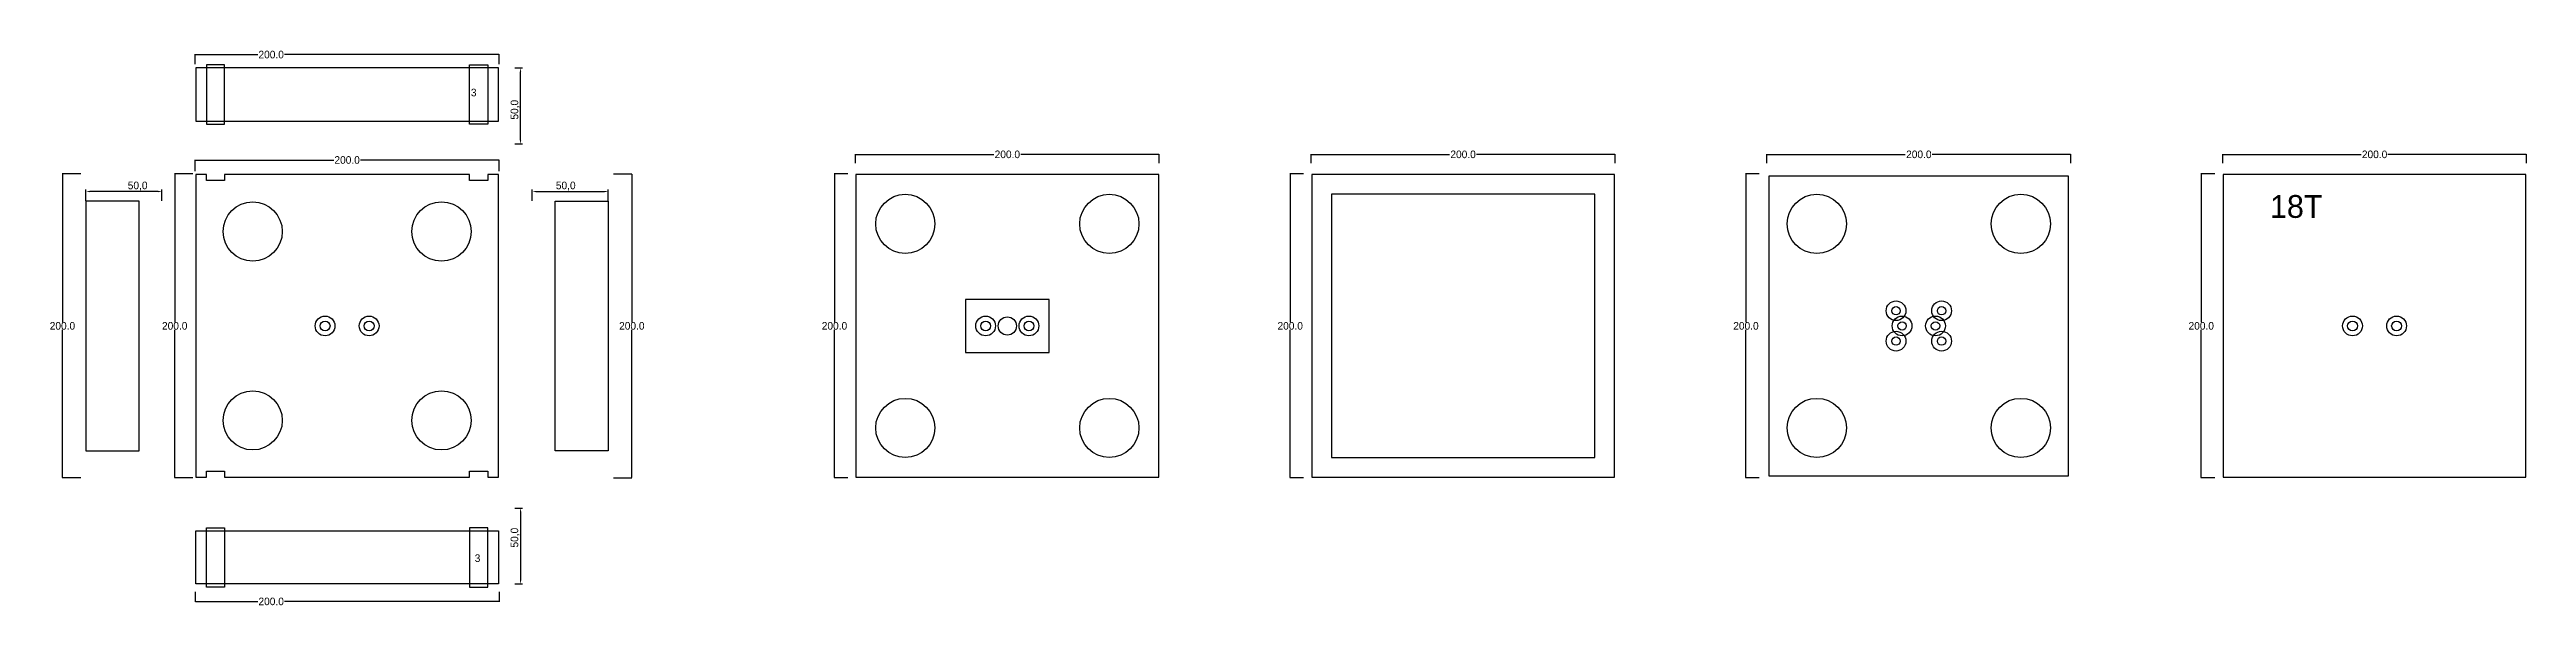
# Model space of a CAD drawing. Header units: millimetres. Extents: x 395 to 2025, y 248 to 615.
import ezdxf

# ---------------------------------------------------------------- set-up
doc = ezdxf.new("R2010")
doc.units = ezdxf.units.MM
for name, color, linetype in [('TEXT', 3, 'Continuous'), ('볼트 구멍', 7, 'Continuous'), ('치구', 7, 'Continuous'), ('치수', 7, 'Continuous')]:
    doc.layers.add(name, color=color, linetype=linetype)
doc.dimstyles.new('ISO-25', dxfattribs={"dimtxt": 2.5, "dimasz": 2.5, "dimexe": 1.25, "dimexo": 0.625, "dimtad": 1, "dimtxsty": 'Standard', "dimcen": 2.5, "dimadec": 0, "dimazin": 0, "dimtfac": 1, "dimtmove": 0, "dimatfit": 3, "dimfxl": 0, "dimarcsym": 0})
doc.dimstyles.get("Standard").update_dxf_attribs({"dimtxt": 7, "dimasz": 0.18, "dimexe": 0.18, "dimexo": 0.0625, "dimgap": 0.09, "dimtad": 0, "dimtih": 1, "dimtoh": 1, "dimdec": 1, "dimzin": 0, "dimdsep": 46, "dimtxsty": 'Standard', "dimcen": 0.09, "dimadec": 0, "dimazin": 0, "dimtfac": 1, "dimtdec": 1, "dimtofl": 0, "dimtmove": 0, "dimatfit": 3, "dimfxl": 0, "dimtolj": 1, "dimtzin": 0, "dimarcsym": 0})

# ---------------------------------------------------------------- blocks, each defined once
blk = doc.blocks.new('*D20')
at = {"layer": 'Defpoints', "color": 0, "linetype": 'Continuous'}
for p in [(1820.3, 532.9), (1811.4, 332.9), (1820.3, 332.9)]:
    blk.add_point(p, dxfattribs=at)
at = {"layer": '치수', "color": 0, "linetype": 'Continuous', "lineweight": -2}
for p, q in [((1820.3, 532.9), (1811.2, 532.9)), ((1811.4, 532.7), (1811.4, 435.4)), ((1811.4, 333), (1811.4, 430.3)), ((1820.3, 332.9), (1811.2, 332.9))]:
    blk.add_line(p, q, dxfattribs=at)
at = {"layer": '치수', "color": 0, "linetype": 'Continuous'}
for points in [[(1811.4, 532.7), (1811.5, 532.7), (1811.4, 532.9)], [(1811.4, 333), (1811.5, 333), (1811.4, 332.9)]]:
    blk.add_solid(points, dxfattribs=at)
at = {"layer": '치수', "color": 0, "linetype": 'Continuous', "insert": (1811.4, 432.9), "char_height": 5, "attachment_point": 5}
blk.add_mtext('\\A1;200.0', dxfattribs=at)
blk = doc.blocks.new('*D21')
at = {"layer": 'Defpoints', "color": 0, "linetype": 'Continuous'}
for p in [(1520.6, 532.9), (1511.7, 332.9), (1520.6, 332.9)]:
    blk.add_point(p, dxfattribs=at)
at = {"layer": '치수', "color": 0, "linetype": 'Continuous', "lineweight": -2}
for p, q in [((1520.5, 532.9), (1511.5, 532.9)), ((1511.7, 532.7), (1511.7, 435.4)), ((1511.7, 333), (1511.7, 430.3)), ((1520.5, 332.9), (1511.5, 332.9))]:
    blk.add_line(p, q, dxfattribs=at)
at = {"layer": '치수', "color": 0, "linetype": 'Continuous'}
for points in [[(1511.6, 532.7), (1511.7, 532.7), (1511.7, 532.9)], [(1511.6, 333), (1511.7, 333), (1511.7, 332.9)]]:
    blk.add_solid(points, dxfattribs=at)
at = {"layer": '치수', "color": 0, "linetype": 'Continuous', "insert": (1511.7, 432.9), "char_height": 5, "attachment_point": 5}
blk.add_mtext('\\A1;200.0', dxfattribs=at)
blk = doc.blocks.new('*D22')
at = {"layer": 'Defpoints', "color": 0, "linetype": 'Continuous'}
for p in [(489.4, 532.9), (477.4, 332.9), (489.4, 332.9)]:
    blk.add_point(p, dxfattribs=at)
at = {"layer": '치수', "color": 0, "linetype": 'Continuous', "lineweight": -2}
for p, q in [((489.4, 532.9), (477.2, 532.9)), ((477.4, 532.7), (477.4, 435.4)), ((477.4, 333), (477.4, 430.3)), ((489.4, 332.9), (477.2, 332.9))]:
    blk.add_line(p, q, dxfattribs=at)
at = {"layer": '치수', "color": 0, "linetype": 'Continuous'}
for points in [[(477.3, 532.7), (477.4, 532.7), (477.4, 532.9)], [(477.3, 333), (477.4, 333), (477.4, 332.9)]]:
    blk.add_solid(points, dxfattribs=at)
at = {"layer": '치수', "color": 0, "linetype": 'Continuous', "insert": (477.4, 432.9), "char_height": 5, "attachment_point": 5}
blk.add_mtext('\\A1;200.0', dxfattribs=at)
blk = doc.blocks.new('*D23')
at = {"layer": 'Defpoints', "color": 0, "linetype": 'Continuous'}
for p in [(415.6, 532.9), (403.5, 332.9), (415.6, 332.9)]:
    blk.add_point(p, dxfattribs=at)
at = {"layer": '치수', "color": 0, "linetype": 'Continuous', "lineweight": -2}
for p, q in [((415.5, 532.9), (403.3, 532.9)), ((403.5, 532.7), (403.5, 435.4)), ((403.5, 333), (403.5, 430.3)), ((415.5, 332.9), (403.3, 332.9))]:
    blk.add_line(p, q, dxfattribs=at)
at = {"layer": '치수', "color": 0, "linetype": 'Continuous'}
for points in [[(403.5, 532.7), (403.6, 532.7), (403.5, 532.9)], [(403.5, 333), (403.6, 333), (403.5, 332.9)]]:
    blk.add_solid(points, dxfattribs=at)
at = {"layer": '치수', "color": 0, "linetype": 'Continuous', "insert": (403.5, 432.9), "char_height": 5, "attachment_point": 5}
blk.add_mtext('\\A1;200.0', dxfattribs=at)
blk = doc.blocks.new('*D24')
at = {"layer": 'Defpoints', "color": 0, "linetype": 'Continuous'}
for p in [(766.2, 532.9), (766.2, 332.9), (778.3, 332.9)]:
    blk.add_point(p, dxfattribs=at)
at = {"layer": '치수', "color": 0, "linetype": 'Continuous', "lineweight": -2}
for p, q in [((766.3, 532.9), (778.4, 532.9)), ((778.3, 532.7), (778.3, 435.4)), ((778.3, 333), (778.3, 430.3)), ((766.3, 332.9), (778.4, 332.9))]:
    blk.add_line(p, q, dxfattribs=at)
at = {"layer": '치수', "color": 0, "linetype": 'Continuous'}
for points in [[(778.2, 532.7), (778.3, 532.7), (778.3, 532.9)], [(778.2, 333), (778.3, 333), (778.3, 332.9)]]:
    blk.add_solid(points, dxfattribs=at)
at = {"layer": '치수', "color": 0, "linetype": 'Continuous', "insert": (778.3, 432.9), "char_height": 5, "attachment_point": 5}
blk.add_mtext('\\A1;200.0', dxfattribs=at)
blk = doc.blocks.new('*D25')
at = {"layer": 'Defpoints', "color": 0, "linetype": 'Continuous'}
for p in [(920.6, 532.9), (911.7, 332.9), (920.6, 332.9)]:
    blk.add_point(p, dxfattribs=at)
at = {"layer": '치수', "color": 0, "linetype": 'Continuous', "lineweight": -2}
for p, q in [((920.5, 532.9), (911.5, 532.9)), ((911.7, 532.7), (911.7, 435.4)), ((911.7, 333), (911.7, 430.3)), ((920.5, 332.9), (911.5, 332.9))]:
    blk.add_line(p, q, dxfattribs=at)
at = {"layer": '치수', "color": 0, "linetype": 'Continuous'}
for points in [[(911.6, 532.7), (911.7, 532.7), (911.7, 532.9)], [(911.6, 333), (911.7, 333), (911.7, 332.9)]]:
    blk.add_solid(points, dxfattribs=at)
at = {"layer": '치수', "color": 0, "linetype": 'Continuous', "insert": (911.7, 432.9), "char_height": 5, "attachment_point": 5}
blk.add_mtext('\\A1;200.0', dxfattribs=at)
blk = doc.blocks.new('*D26')
at = {"layer": 'Defpoints', "color": 0, "linetype": 'Continuous'}
for p in [(1220.6, 532.9), (1211.7, 332.9), (1220.6, 332.9)]:
    blk.add_point(p, dxfattribs=at)
at = {"layer": '치수', "color": 0, "linetype": 'Continuous', "lineweight": -2}
for p, q in [((1220.5, 532.9), (1211.5, 532.9)), ((1211.7, 532.7), (1211.7, 435.4)), ((1211.7, 333), (1211.7, 430.3)), ((1220.5, 332.9), (1211.5, 332.9))]:
    blk.add_line(p, q, dxfattribs=at)
at = {"layer": '치수', "color": 0, "linetype": 'Continuous'}
for points in [[(1211.6, 532.7), (1211.7, 532.7), (1211.7, 532.9)], [(1211.6, 333), (1211.7, 333), (1211.7, 332.9)]]:
    blk.add_solid(points, dxfattribs=at)
at = {"layer": '치수', "color": 0, "linetype": 'Continuous', "insert": (1211.7, 432.9), "char_height": 5, "attachment_point": 5}
blk.add_mtext('\\A1;200.0', dxfattribs=at)
blk = doc.blocks.new('*D27')
at = {"layer": 'Defpoints', "color": 0}
for p in [(700.6, 313), (700.6, 263), (705.1, 263)]:
    blk.add_point(p, dxfattribs=at)
at = {"layer": '치수', "color": 0, "lineweight": -2}
for p, q in [((701.2, 313), (706.3, 313)), ((705.1, 310.5), (705.1, 265.5)), ((701.2, 263), (706.3, 263))]:
    blk.add_line(p, q, dxfattribs=at)
at = {"layer": '치수', "color": 0}
for points in [[(704.6, 310.5), (705.5, 310.5), (705.1, 313)], [(704.6, 265.5), (705.5, 265.5), (705.1, 263)]]:
    blk.add_solid(points, dxfattribs=at)
at = {"layer": '치수', "color": 0, "insert": (701.5, 293.5), "char_height": 5, "attachment_point": 5, "rotation": 90}
blk.add_mtext('50,0', dxfattribs=at)
blk = doc.blocks.new('*D28')
at = {"layer": 'Defpoints', "color": 0, "linetype": 'Continuous'}
for p in [(490.9, 257.9), (690.9, 257.9), (690.9, 251.5)]:
    blk.add_point(p, dxfattribs=at)
at = {"layer": '치수', "color": 0, "linetype": 'Continuous', "lineweight": -2}
for p, q in [((490.9, 257.8), (490.9, 251.3)), ((491.1, 251.5), (532.1, 251.5)), ((690.7, 251.5), (549.7, 251.5)), ((690.9, 257.8), (690.9, 251.3))]:
    blk.add_line(p, q, dxfattribs=at)
at = {"layer": '치수', "color": 0, "linetype": 'Continuous'}
for points in [[(491.1, 251.5), (491.1, 251.4), (490.9, 251.5)], [(690.7, 251.5), (690.7, 251.4), (690.9, 251.5)]]:
    blk.add_solid(points, dxfattribs=at)
at = {"layer": '치수', "color": 0, "linetype": 'Continuous', "insert": (540.9, 251.5), "char_height": 5, "attachment_point": 5}
blk.add_mtext('\\A1;200.0', dxfattribs=at)
blk = doc.blocks.new('*D29')
at = {"layer": 'Defpoints', "color": 0, "linetype": 'Continuous'}
for p in [(1225.5, 540), (1425.5, 545.8), (1425.5, 540)]:
    blk.add_point(p, dxfattribs=at)
at = {"layer": '치수', "color": 0, "linetype": 'Continuous', "lineweight": -2}
for p, q in [((1225.5, 540), (1225.5, 546)), ((1225.7, 545.8), (1316.6, 545.8)), ((1425.3, 545.8), (1334.3, 545.8)), ((1425.5, 540), (1425.5, 546))]:
    blk.add_line(p, q, dxfattribs=at)
at = {"layer": '치수', "color": 0, "linetype": 'Continuous'}
for points in [[(1225.7, 545.9), (1225.7, 545.8), (1225.5, 545.8)], [(1425.3, 545.9), (1425.3, 545.8), (1425.5, 545.8)]]:
    blk.add_solid(points, dxfattribs=at)
at = {"layer": '치수', "color": 0, "linetype": 'Continuous', "insert": (1325.5, 545.8), "char_height": 5, "attachment_point": 5}
blk.add_mtext('\\A1;200.0', dxfattribs=at)
blk = doc.blocks.new('*D30')
at = {"layer": 'Defpoints', "color": 0}
for p in [(712.8, 514.7), (762.8, 521.3), (762.8, 514.7)]:
    blk.add_point(p, dxfattribs=at)
at = {"layer": '치수', "color": 0, "lineweight": -2}
for p, q in [((712.8, 515.3), (712.8, 522.6)), ((762.8, 515.3), (762.8, 522.6)), ((715.3, 521.3), (760.3, 521.3))]:
    blk.add_line(p, q, dxfattribs=at)
at = {"layer": '치수', "color": 0}
for points in [[(715.3, 521.8), (715.3, 520.9), (712.8, 521.3)], [(760.3, 521.8), (760.3, 520.9), (762.8, 521.3)]]:
    blk.add_solid(points, dxfattribs=at)
at = {"layer": '치수', "color": 0, "insert": (734.8, 524.9), "char_height": 5, "attachment_point": 5}
blk.add_mtext('50,0', dxfattribs=at)
blk = doc.blocks.new('*D31')
at = {"layer": 'Defpoints', "color": 0}
for p in [(700.6, 602.7), (705.1, 602.7), (700.6, 552.7)]:
    blk.add_point(p, dxfattribs=at)
at = {"layer": '치수', "color": 0, "lineweight": -2}
for p, q in [((701.2, 602.7), (706.3, 602.7)), ((705.1, 555.2), (705.1, 600.2)), ((701.2, 552.7), (706.3, 552.7))]:
    blk.add_line(p, q, dxfattribs=at)
at = {"layer": '치수', "color": 0}
for points in [[(704.6, 600.2), (705.5, 600.2), (705.1, 602.7)], [(704.6, 555.2), (705.5, 555.2), (705.1, 552.7)]]:
    blk.add_solid(points, dxfattribs=at)
at = {"layer": '치수', "color": 0, "insert": (701.5, 575.2), "char_height": 5, "attachment_point": 5, "rotation": 90}
blk.add_mtext('50,0', dxfattribs=at)
blk = doc.blocks.new('*D32')
at = {"layer": 'Defpoints', "color": 0}
for p in [(419, 521.3), (419, 514.7), (469, 514.7)]:
    blk.add_point(p, dxfattribs=at)
at = {"layer": '치수', "color": 0, "lineweight": -2}
for p, q in [((419, 515.3), (419, 522.6)), ((469, 515.3), (469, 522.6)), ((466.5, 521.3), (421.5, 521.3))]:
    blk.add_line(p, q, dxfattribs=at)
at = {"layer": '치수', "color": 0}
for points in [[(421.5, 521.8), (421.5, 520.9), (419, 521.3)], [(466.5, 521.8), (466.5, 520.9), (469, 521.3)]]:
    blk.add_solid(points, dxfattribs=at)
at = {"layer": '치수', "color": 0, "insert": (453, 524.9), "char_height": 5, "attachment_point": 5}
blk.add_mtext('50,0', dxfattribs=at)
blk = doc.blocks.new('*D33')
at = {"layer": 'Defpoints', "color": 0, "linetype": 'Continuous'}
for p in [(690.9, 542.1), (490.9, 534.7), (690.9, 534.7)]:
    blk.add_point(p, dxfattribs=at)
at = {"layer": '치수', "color": 0, "linetype": 'Continuous', "lineweight": -2}
for p, q in [((490.9, 534.7), (490.9, 542.3)), ((491.1, 542.1), (582.1, 542.1)), ((690.7, 542.1), (599.7, 542.1)), ((690.9, 534.7), (690.9, 542.3))]:
    blk.add_line(p, q, dxfattribs=at)
at = {"layer": '치수', "color": 0, "linetype": 'Continuous'}
for points in [[(491.1, 542.1), (491.1, 542.1), (490.9, 542.1)], [(690.7, 542.1), (690.7, 542.1), (690.9, 542.1)]]:
    blk.add_solid(points, dxfattribs=at)
at = {"layer": '치수', "color": 0, "linetype": 'Continuous', "insert": (590.9, 542.1), "char_height": 5, "attachment_point": 5}
blk.add_mtext('\\A1;200.0', dxfattribs=at)
blk = doc.blocks.new('*D34')
at = {"layer": 'Defpoints', "color": 0, "linetype": 'Continuous'}
for p in [(490.9, 605.2), (690.9, 611.5), (690.9, 605.2)]:
    blk.add_point(p, dxfattribs=at)
at = {"layer": '치수', "color": 0, "linetype": 'Continuous', "lineweight": -2}
for p, q in [((490.9, 605.2), (490.9, 611.7)), ((491.1, 611.5), (532.1, 611.5)), ((690.7, 611.5), (549.7, 611.5)), ((690.9, 605.2), (690.9, 611.7))]:
    blk.add_line(p, q, dxfattribs=at)
at = {"layer": '치수', "color": 0, "linetype": 'Continuous'}
for points in [[(491.1, 611.6), (491.1, 611.5), (490.9, 611.5)], [(690.7, 611.6), (690.7, 611.5), (690.9, 611.5)]]:
    blk.add_solid(points, dxfattribs=at)
at = {"layer": '치수', "color": 0, "linetype": 'Continuous', "insert": (540.9, 611.5), "char_height": 5, "attachment_point": 5}
blk.add_mtext('\\A1;200.0', dxfattribs=at)
blk = doc.blocks.new('*D35')
at = {"layer": 'Defpoints', "color": 0, "linetype": 'Continuous'}
for p in [(925.5, 540), (1125.5, 545.8), (1125.5, 540)]:
    blk.add_point(p, dxfattribs=at)
at = {"layer": '치수', "color": 0, "linetype": 'Continuous', "lineweight": -2}
for p, q in [((925.5, 540), (925.5, 546)), ((925.7, 545.8), (1016.6, 545.8)), ((1125.3, 545.8), (1034.3, 545.8)), ((1125.5, 540), (1125.5, 546))]:
    blk.add_line(p, q, dxfattribs=at)
at = {"layer": '치수', "color": 0, "linetype": 'Continuous'}
for points in [[(925.7, 545.9), (925.7, 545.8), (925.5, 545.8)], [(1125.3, 545.9), (1125.3, 545.8), (1125.5, 545.8)]]:
    blk.add_solid(points, dxfattribs=at)
at = {"layer": '치수', "color": 0, "linetype": 'Continuous', "insert": (1025.5, 545.8), "char_height": 5, "attachment_point": 5}
blk.add_mtext('\\A1;200.0', dxfattribs=at)
blk = doc.blocks.new('*D36')
at = {"layer": 'Defpoints', "color": 0, "linetype": 'Continuous'}
for p in [(1825.5, 540), (2025.5, 545.8), (2025.5, 540)]:
    blk.add_point(p, dxfattribs=at)
at = {"layer": '치수', "color": 0, "linetype": 'Continuous', "lineweight": -2}
for p, q in [((1825.5, 540), (1825.5, 546)), ((1825.7, 545.8), (1916.6, 545.8)), ((2025.3, 545.8), (1934.3, 545.8)), ((2025.5, 540), (2025.5, 546))]:
    blk.add_line(p, q, dxfattribs=at)
at = {"layer": '치수', "color": 0, "linetype": 'Continuous'}
for points in [[(1825.7, 545.9), (1825.7, 545.8), (1825.5, 545.8)], [(2025.3, 545.9), (2025.3, 545.8), (2025.5, 545.8)]]:
    blk.add_solid(points, dxfattribs=at)
at = {"layer": '치수', "color": 0, "linetype": 'Continuous', "insert": (1925.5, 545.8), "char_height": 5, "attachment_point": 5}
blk.add_mtext('\\A1;200.0', dxfattribs=at)
blk = doc.blocks.new('*D37')
at = {"layer": 'Defpoints', "color": 0, "linetype": 'Continuous'}
for p in [(1525.5, 540), (1725.5, 545.8), (1725.5, 540)]:
    blk.add_point(p, dxfattribs=at)
at = {"layer": '치수', "color": 0, "linetype": 'Continuous', "lineweight": -2}
for p, q in [((1525.5, 540), (1525.5, 546)), ((1525.7, 545.8), (1616.6, 545.8)), ((1725.3, 545.8), (1634.3, 545.8)), ((1725.5, 540), (1725.5, 546))]:
    blk.add_line(p, q, dxfattribs=at)
at = {"layer": '치수', "color": 0, "linetype": 'Continuous'}
for points in [[(1525.7, 545.9), (1525.7, 545.8), (1525.5, 545.8)], [(1725.3, 545.9), (1725.3, 545.8), (1725.5, 545.8)]]:
    blk.add_solid(points, dxfattribs=at)
at = {"layer": '치수', "color": 0, "linetype": 'Continuous', "insert": (1625.5, 545.8), "char_height": 5, "attachment_point": 5}
blk.add_mtext('\\A1;200.0', dxfattribs=at)

msp = doc.modelspace()

# ---------------------------------------------------------------- linework, layer by layer
at = {"color": 1}
msp.add_lwpolyline([(997.97, 415.36), (1052.97, 415.36), (1052.97, 450.36), (997.97, 450.36)], close=True, dxfattribs=at)
at = {"layer": '볼트 구멍', "color": 6}
for centre in [(1610.47, 442.86), (1640.47, 442.86), (1011.22, 432.86), (1039.72, 432.86), (1610.47, 422.86), (1614.47, 432.86), (1636.47, 432.86), (1640.47, 422.86), (1910.97, 432.86), (1939.97, 432.86)]:
    msp.add_circle(centre, 6.5, dxfattribs=at)
at = {"layer": '볼트 구멍', "color": 3}
for centre, radius in [((1610.47, 442.86), 2.75), ((1640.47, 442.86), 2.75), ((576.39, 432.86), 3.25), ((605.39, 432.86), 3.25), ((1011.22, 432.86), 3.25), ((1025.47, 432.86), 6), ((1039.72, 432.86), 3.25), ((1610.47, 422.86), 2.75), ((1614.47, 432.86), 2.75), ((1636.47, 432.86), 2.75), ((1640.47, 422.86), 2.75), ((1910.97, 432.86), 3.25), ((1939.97, 432.86), 3.25)]:
    msp.add_circle(centre, radius, dxfattribs=at)
at = {"layer": '볼트 구멍', "color": 2}
for centre in [(576.39, 432.86), (605.39, 432.86)]:
    msp.add_circle(centre, 6.5, dxfattribs=at)
at = {"layer": '치구', "color": 1}
for points in [[(498.24, 565.73), (510.24, 565.73), (510.24, 604.73), (498.24, 604.73)], [(683.54, 565.73), (671.54, 565.73), (671.54, 604.73), (683.54, 604.73)], [(498.24, 299.99), (510.24, 299.99), (510.24, 260.99), (498.24, 260.99)], [(683.54, 299.99), (671.54, 299.99), (671.54, 260.99), (683.54, 260.99)]]:
    msp.add_lwpolyline(points, close=True, dxfattribs=at)
at = {"layer": '치구'}
for points in [[(491.24, 567.73), (690.54, 567.73), (690.54, 602.73), (491.24, 602.73)], [(491.24, 333.21), (498.24, 333.21), (498.24, 337.21), (510.24, 337.21), (510.24, 333.21), (671.54, 333.21), (671.54, 337.21), (683.54, 337.21), (683.54, 333.21), (690.54, 333.21), (690.54, 532.51), (683.54, 532.51), (683.54, 528.51), (671.54, 528.51), (671.54, 532.51), (510.24, 532.51), (510.24, 528.51), (498.24, 528.51), (498.24, 532.51), (491.24, 532.51)], [(925.82, 532.51), (925.82, 333.21), (1125.12, 333.21), (1125.12, 532.51)], [(1225.82, 532.51), (1225.82, 333.21), (1425.12, 333.21), (1425.12, 532.51)], [(1526.82, 531.51), (1526.82, 334.21), (1724.12, 334.21), (1724.12, 531.51)], [(1825.82, 532.51), (1825.82, 333.21), (2025.12, 333.21), (2025.12, 532.51)], [(453.99, 515.11), (418.99, 515.11), (418.99, 350.61), (453.99, 350.61)], [(727.79, 515.11), (762.79, 515.11), (762.79, 350.61), (727.79, 350.61)], [(1238.82, 519.51), (1238.82, 346.21), (1412.12, 346.21), (1412.12, 519.51)], [(491.24, 297.99), (690.54, 297.99), (690.54, 262.99), (491.24, 262.99)]]:
    msp.add_lwpolyline(points, close=True, dxfattribs=at)
for centre in [(528.74, 495.01), (653.04, 495.01), (958.32, 500.01), (1092.62, 500.01), (1558.32, 500.01), (1692.62, 500.01), (528.74, 370.71), (653.04, 370.71), (958.32, 365.71), (1092.62, 365.71), (1558.32, 365.71), (1692.62, 365.71)]:
    msp.add_circle(centre, 19.5, dxfattribs=at)

# ---------------------------------------------------------------- texts
at = {"layer": 'TEXT', "color": 1}
for s, height, p in [('3', 5, (672.36, 584.03)), ('18T', 15, (1856.64, 504.02)), ('3', 5, (674.88, 277.52))]:
    msp.add_text(s, height=height, dxfattribs=at).set_placement(p)

# ---------------------------------------------------------------- dimensions: what is measured, and where the dimension line sits
at = {"layer": '치수', "color": 4, "linetype": 'Continuous'}
for base, p1, p2, picture, middle in [((690.89, 611.55), (490.89, 605.15), (690.89, 605.15), '*D34', (540.89, 611.55)), ((690.89, 251.48), (490.89, 257.88), (690.89, 257.88), '*D28', (540.89, 251.48))]:
    dim = msp.add_linear_dim(base=base, p1=p1, p2=p2, dimstyle='Standard', override={"dimtxt": 5}, dxfattribs=at)
    dim.commit()
    dim.dimension.update_dxf_attribs({"geometry": picture, "text_midpoint": middle, "dimtype": 160})
at = {"layer": '치수', "color": 4}
for base, p1, p2, angle, picture, middle in [((705.06, 602.73), (700.57, 552.73), (700.57, 602.73), 90, '*D31', (705.06, 575.23)), ((418.99, 521.34), (468.99, 514.71), (418.99, 514.71), 180, '*D32', (452.99, 521.34)), ((705.06, 262.99), (700.57, 312.99), (700.57, 262.99), 270, '*D27', (705.06, 293.49))]:
    dim = msp.add_linear_dim(base=base, p1=p1, p2=p2, angle=angle, dimstyle='ISO-25', override={"dimtxt": 5, "dimdec": 1, "dimzin": 0, "dimtdec": 1}, dxfattribs=at)
    dim.commit()
    dim.dimension.update_dxf_attribs({"geometry": picture, "text_midpoint": middle, "dimtype": 160})
at = {"layer": '치수', "color": 4, "linetype": 'Continuous'}
for base, p1, p2, picture, middle in [((690.89, 542.08), (490.89, 534.68), (690.89, 534.68), '*D33', (590.89, 542.08)), ((1125.47, 545.85), (925.47, 539.97), (1125.47, 539.97), '*D35', (1025.47, 545.85)), ((1425.47, 545.85), (1225.47, 539.97), (1425.47, 539.97), '*D29', (1325.47, 545.85)), ((1725.47, 545.85), (1525.47, 539.97), (1725.47, 539.97), '*D37', (1625.47, 545.85)), ((2025.47, 545.85), (1825.47, 539.97), (2025.47, 539.97), '*D36', (1925.47, 545.85))]:
    dim = msp.add_linear_dim(base=base, p1=p1, p2=p2, dimstyle='Standard', override={"dimtxt": 5}, dxfattribs=at)
    dim.commit()
    dim.dimension.update_dxf_attribs({"geometry": picture, "text_midpoint": middle})
for base, p1, p2, picture, middle in [((403.53, 332.86), (415.6, 532.86), (415.6, 332.86), '*D23', (403.53, 432.86)), ((477.36, 332.86), (489.43, 532.86), (489.43, 332.86), '*D22', (477.36, 432.86)), ((778.26, 332.86), (766.19, 532.86), (766.19, 332.86), '*D24', (778.26, 432.86)), ((911.68, 332.86), (920.58, 532.86), (920.58, 332.86), '*D25', (911.68, 432.86)), ((1211.68, 332.86), (1220.58, 532.86), (1220.58, 332.86), '*D26', (1211.68, 432.86)), ((1511.68, 332.86), (1520.58, 532.86), (1520.58, 332.86), '*D21', (1511.68, 432.86)), ((1811.43, 332.86), (1820.33, 532.86), (1820.33, 332.86), '*D20', (1811.43, 432.86))]:
    dim = msp.add_linear_dim(base=base, p1=p1, p2=p2, angle=90, dimstyle='Standard', override={"dimtxt": 5}, dxfattribs=at)
    dim.commit()
    dim.dimension.update_dxf_attribs({"geometry": picture, "text_midpoint": middle})
at = {"layer": '치수', "color": 4}
dim = msp.add_linear_dim(base=(762.79, 521.34), p1=(712.79, 514.71), p2=(762.79, 514.71), dimstyle='ISO-25', override={"dimtxt": 5, "dimdec": 1, "dimzin": 0, "dimtdec": 1}, dxfattribs=at)
dim.commit()
dim.dimension.update_dxf_attribs({"geometry": '*D30', "text_midpoint": (734.79, 521.34), "dimtype": 160})

doc.saveas('drawing.dxf')
